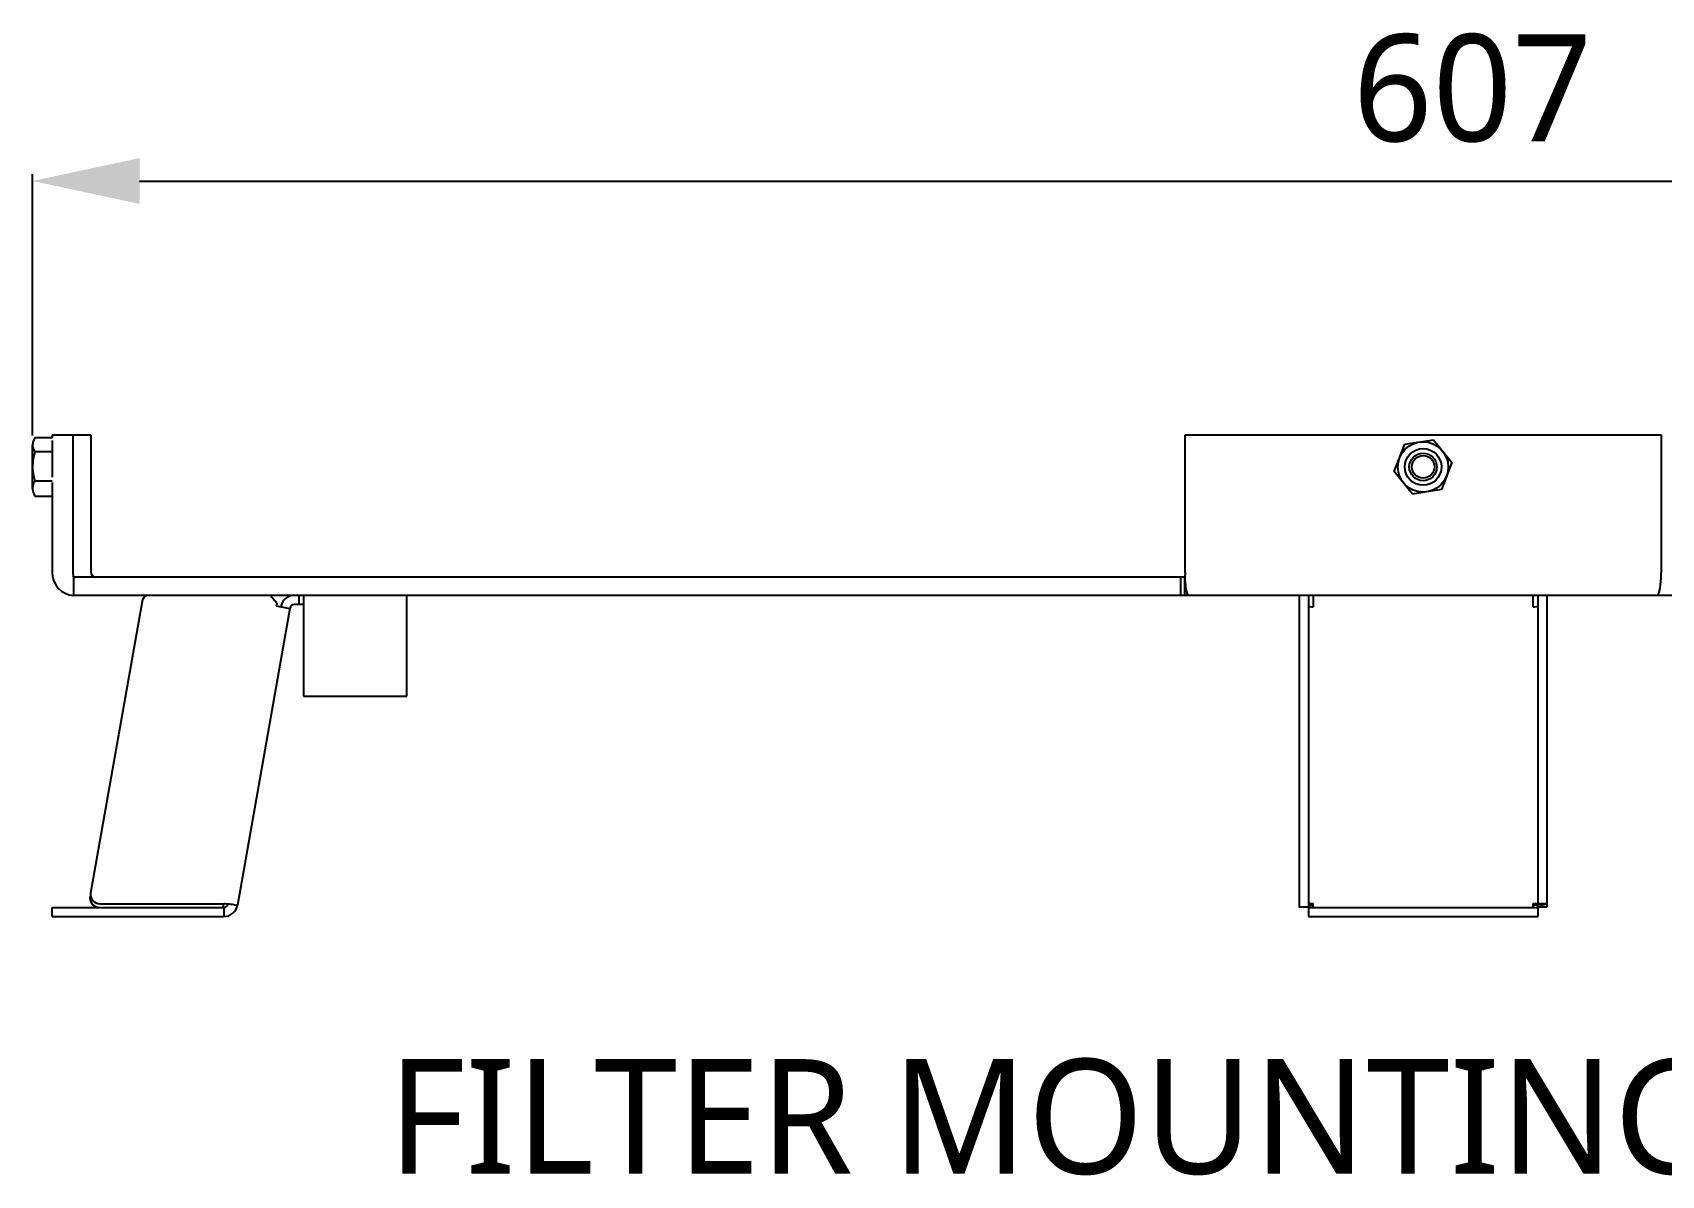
# Model space of a CAD drawing. Header units: millimetres. Extents: x 0 to 2800, y 0 to 1980.
# Drawn here: x 1792.6 to 2147.9, y 721.9 to 971 of the extents above; entities that cross this region are included whole.
import ezdxf

# ---------------------------------------------------------------- set-up
doc = ezdxf.new("R2010")
doc.units = ezdxf.units.MM
doc.header["$LTSCALE"] = 154
doc.header["$PDMODE"] = 3
doc.header["$PDSIZE"] = 8
doc.layers.get('0').update_dxf_attribs({"linetype": 'CONTINUOUS'})
doc.layers.get('Defpoints').update_dxf_attribs({"linetype": 'CONTINUOUS'})
doc.styles.get("Standard").update_dxf_attribs({"font": 'msyh.ttc'})
doc.dimstyles.new('DIMSTYLE_2', dxfattribs={"dimtxt": 23.333333, "dimasz": 23.333333, "dimexe": 1.5, "dimexo": 1, "dimgap": 0.875, "dimtad": 1, "dimdec": 0, "dimdsep": 46, "dimtxsty": 'Standard', "dimblk": '_FILLED', "dimblk1": '_FILLED', "dimblk2": '_FILLED', "dimcen": 0.09, "dimazin": 2, "dimtp": 0.01, "dimtm": 0.01, "dimtfac": 1, "dimtdec": 0, "dimtofl": 0, "dimtmove": 0, "dimatfit": 3, "dimldrblk": '_FILLED', "dimfxl": 1, "dimtolj": 1, "dimarcsym": 0})

# ---------------------------------------------------------------- blocks, each defined once
blk = doc.blocks.new('_FILLED')
at = {"color": 0, "linetype": 'ByBlock'}
blk.add_solid([(0, 0), (-1, 0.214), (-1, -0.214)], dxfattribs=at)
blk = doc.blocks.new('*D161')
at = {"color": 0, "linetype": 'Continuous', "lineweight": -2}
for p, q in [((1792.62, 883.12), (1792.62, 940.13)), ((1815.96, 938.63), (2375.3, 938.63)), ((2398.63, 882.82), (2398.63, 940.13))]:
    blk.add_line(p, q, dxfattribs=at)
at = {"layer": 'Defpoints', "color": 0}
for p in [(2398.63, 938.63), (1792.62, 882.12), (2398.63, 881.82)]:
    blk.add_point(p, dxfattribs=at)
at = {"color": 0, "linetype": 'ByBlock', "lineweight": -2, "xscale": 23.3333333333, "yscale": 23.3333333333, "zscale": 23.3333333333, "rotation": 180}
blk.add_blockref('_FILLED', (1792.62, 938.63), dxfattribs=at)
at = {"color": 0, "linetype": 'ByBlock', "lineweight": -2, "xscale": 23.3333333333, "yscale": 23.3333333333, "zscale": 23.3333333333}
blk.add_blockref('_FILLED', (2398.63, 938.63), dxfattribs=at)
at = {"color": 0, "insert": (2106.65, 970.62), "char_height": 23.333, "attachment_point": 2, "line_spacing_factor": 0.9}
blk.add_mtext('\\A1;607', dxfattribs=at)

msp = doc.modelspace()

# ---------------------------------------------------------------- linework, layer by layer
at = {"linetype": 'Continuous'}
for p, q in [((1792.62358, 871.61738), (1792.62358, 881.13986)), ((1793.11482, 882.64935), (1793.05705, 882.55258)), ((1796.87358, 882.64935), (1793.11482, 882.64935)), ((1796.87358, 883.30102), (1796.87358, 882.55253)), ((1796.87358, 883.30102), (1805.35529, 883.30102)), ((1796.87358, 882.04949), (1796.87358, 874.08173)), ((1801.41606, 883.30102), (1801.41606, 853.30102)), ((1805.35529, 883.30102), (1805.35529, 853.30102)), ((2043.95277, 853.30102), (2043.95277, 883.30102)), ((2043.95277, 883.30102), (2147.79439, 883.30102)), ((2089.59893, 875.32016), (2091.8868, 881.2446)), ((2091.8868, 881.2446), (2098.16145, 882.22546)), ((2098.16145, 882.22546), (2102.14823, 877.28189)), ((2147.79439, 883.30102), (2147.79439, 853.30102)), ((1793.11482, 879.63037), (1796.87358, 879.63037)), ((2093.58571, 870.37658), (2089.59893, 875.32016)), ((2102.14823, 877.28189), (2099.86036, 871.35745)), ((1792.62358, 870.80102), (1792.62358, 870.82348)), ((1793.11482, 873.28205), (1796.92579, 873.28205)), ((1796.87358, 872.89473), (1796.87358, 869.9527)), ((2099.86036, 871.35745), (2093.58571, 870.37658)), ((1793.11482, 869.9527), (1793.05694, 870.04945)), ((1793.11482, 869.9527), (1796.87358, 869.9527)), ((1796.87358, 869.9527), (1796.87358, 853.30102)), ((1801.59136, 848.30102), (1801.59136, 852.30102)), ((2043.83621, 852.30102), (1801.59136, 852.30102)), ((2042.96826, 852.30102), (2042.96826, 848.30102)), ((2043.83621, 852.30102), (2043.83621, 848.30102)), ((2390.1558, 848.30102), (1801.59136, 848.30102)), ((1816.48787, 846.94287), (1805.28742, 783.42192)), ((1848.72264, 845.47467), (1837.31524, 780.78008)), ((1845.87936, 846.62596), (1844.47382, 848.30102)), ((1845.87936, 846.62596), (1845.76822, 845.99562)), ((1845.76822, 845.99562), (1848.72264, 845.47467)), ((1851.70745, 846.30102), (1849.70745, 846.30102)), ((1850.70745, 848.30102), (1850.70745, 846.30102)), ((1851.70745, 848.30102), (1851.70745, 826.30102)), ((1874.221, 826.30102), (1874.221, 848.30102)), ((2068.87358, 848.30102), (2068.87358, 780.35026)), ((2070.87358, 848.30102), (2070.87358, 780.35026)), ((2071.87358, 848.30102), (2071.87358, 845.82197)), ((2119.87358, 845.82197), (2119.87358, 848.30102)), ((2120.87358, 848.30102), (2120.87358, 781.07463)), ((2122.87358, 848.30102), (2122.87358, 780.35026)), ((1851.70745, 826.30102), (1874.221, 826.30102)), ((1796.87811, 778.30102), (1796.87811, 780.30102)), ((1796.87811, 780.30102), (1834.36081, 780.30102)), ((1796.87811, 778.30102), (1834.36081, 778.30102)), ((1807.25703, 781.07463), (1834.3209, 781.07463)), ((1834.19317, 780.35026), (1834.3209, 781.07463)), ((1834.43397, 781.06379), (1834.3209, 781.07463)), ((1834.36081, 780.30102), (1834.36081, 778.30102)), ((1834.64242, 781.04386), (1834.43397, 781.06379)), ((1836.79518, 780.87178), (1837.31524, 780.78008)), ((2070.87358, 780.35026), (2068.87358, 780.35026)), ((2070.87358, 780.30102), (2120.87358, 780.30102)), ((2070.87358, 778.30102), (2120.87358, 778.30102)), ((2070.92358, 778.30102), (2070.92358, 780.30102)), ((2071.87358, 780.30102), (2071.87358, 781.12738)), ((2119.87358, 780.30102), (2119.87358, 781.12738)), ((2120.44021, 781.15794), (2120.61143, 781.11471)), ((2122.87358, 781.07463), (2120.87358, 781.07463)), ((2120.87358, 780.35026), (2120.87358, 780.87178)), ((2122.87358, 780.35026), (2120.87358, 780.35026)), ((2120.87358, 780.30102), (2120.87358, 778.30102)), ((2121.05102, 781.00371), (2121.57347, 780.87178))]:
    msp.add_line(p, q, dxfattribs=at)
for radius in [5.5, 4, 3, 2.4585]:
    msp.add_circle((2095.87358, 876.30102), radius, dxfattribs=at)
for centre, radius, start, end in [((1798.1826, 879.8579), 5.78572, 151.1530242, 152.2690805), ((1807.42437, 875.4845), 14.89803, 163.8422195, 166.7447231), ((1797.31095, 882.18169), 4.91088, 208.9353665, 211.3002828), ((1795.24406, 871.61695), 2.62048, 176.1250267, 183.9012837), ((1795.39548, 871.60443), 2.7724, 168.5665837, 176.0783086), ((1797.81171, 872.54911), 5.36668, 206.6010388, 207.7303477), ((1798.1826, 872.74415), 5.78572, 207.7309195, 208.8469758), ((1801.87358, 853.30102), 5, 180, 266.7689171), ((1806.47683, 853.30205), 5.06077, 180.0116413, 185.9098517), ((1806.5218, 853.30609), 5.10591, 185.9029007, 194.8211355), ((2072.48776, 853.30121), 28.53499, 180.000379, 181.0446524), ((2119.25932, 853.30121), 28.53507, 358.9553584, 359.9996212), ((1818.45749, 846.59557), 2, 121.4906312, 170), ((1849.70745, 845.30102), 3, 90, 170), ((1849.70745, 845.30102), 1, 90, 170), ((1807.12931, 782.35026), 2, 170, 262.9027306), ((1807.25703, 783.07463), 2, 170, 270), ((1834.36081, 781.30102), 1, 270, 340.9158431), ((1834.36081, 781.30102), 3, 270, 350), ((1837.20094, 791.94801), 11.08366, 266.8744527, 267.9019768), ((2071.80022, 795.96928), 15.18765, 266.494805, 267.3343749), ((2071.86943, 797.51344), 16.73336, 267.3435213, 270.0141946), ((2071.87407, 786.73869), 5.61131, 268.1551746, 269.9949928), ((2119.87349, 797.99266), 17.21258, 270.0002921, 270.6670384), ((2124.27592, 804.61856), 23.77211, 260.7145316, 261.1417536)]:
    msp.add_arc(centre, radius, start, end, dxfattribs=at)
for points in [[(1793.05746, 882.55253), (1792.81114, 882.12594), (1792.62358, 881.63246), (1792.62358, 881.13986)], [(1792.62358, 881.13986), (1792.62358, 880.86157), (1792.68126, 880.58061), (1792.77639, 880.31908)], [(1792.92324, 878.90047), (1792.73573, 878.10132), (1792.62358, 877.27706), (1792.62358, 876.45621)], [(1792.77639, 880.31908), (1792.84081, 880.14199), (1792.92204, 879.97067), (1793.01312, 879.8057)], [(1792.62358, 876.45621), (1792.62358, 875.75857), (1792.70377, 875.05839), (1792.84351, 874.37489)], [(1792.84351, 874.37489), (1792.91869, 874.00716), (1793.01068, 873.64265), (1793.11482, 873.28205)], [(1792.62965, 871.43952), (1792.66017, 870.99085), (1792.8118, 870.54817), (1793.01312, 870.14605)], [(1793.11482, 873.28205), (1792.92033, 872.92885), (1792.75769, 872.54928), (1792.6781, 872.154)], [(1835.85654, 780.9335), (1835.45155, 780.96704), (1835.04696, 781.00526), (1834.64242, 781.04386)], [(1836.59662, 780.88084), (1836.34966, 780.89414), (1836.10302, 780.91308), (1835.85654, 780.9335)]]:
    msp.add_open_spline(points, degree=3, dxfattribs=at)
for points, knots in [([(1805.35529, 853.30102), (1805.35529, 853.04643), (1805.56158, 852.51793), (1806.08829, 852.30102), (1806.3401, 852.30102)], [0, 0, 0, 0, 0.502748015, 1, 1, 1, 1]), ([(2044.38837, 848.96603), (2044.31873, 849.19653), (2044.04878, 850.45241), (2043.97649, 851.74019), (2043.95752, 852.78097)], [0, 0, 0, 0, 0.18786153, 1, 1, 1, 1]), ([(2147.35879, 848.96603), (2147.42843, 849.19653), (2147.69838, 850.45241), (2147.77067, 851.74019), (2147.78964, 852.78098)], [0, 0, 0, 0, 0.187861729, 1, 1, 1, 1]), ([(2044.82102, 848.30102), (2044.78086, 848.30102), (2044.5193, 848.4328), (2044.45585, 848.74271), (2044.38837, 848.96603)], [0, 0, 0, 0, 0.146853639, 1, 1, 1, 1]), ([(2070.87358, 845.99562), (2070.87358, 845.88975), (2071.38793, 845.86534), (2071.63727, 845.82197), (2071.87358, 845.82197)], [0, 0, 0, 0, 0.309397018, 1, 1, 1, 1]), ([(2119.87358, 845.82197), (2120.10989, 845.82197), (2120.35924, 845.86534), (2120.87358, 845.88975), (2120.87358, 845.99562)], [0, 0, 0, 0, 0.690619076, 1, 1, 1, 1]), ([(2146.92614, 848.30102), (2146.9663, 848.30102), (2147.22786, 848.4328), (2147.29131, 848.74271), (2147.35879, 848.96603)], [0, 0, 0, 0, 0.14685345, 1, 1, 1, 1]), ([(2070.87358, 781.30102), (2070.87358, 781.21542), (2071.28669, 781.17211), (2071.49642, 781.13663), (2071.69343, 781.13028)], [0, 0, 0, 0, 0.302782675, 1, 1, 1, 1]), ([(2119.87358, 781.12738), (2120.00954, 781.12738), (2120.17782, 781.12455), (2120.34461, 781.15293), (2120.37469, 781.16354)], [0, 0, 0, 0, 0.809944428, 1, 1, 1, 1]), ([(2121.57347, 780.87178), (2121.45865, 780.85807), (2120.96024, 780.80744), (2120.45912, 780.78573), (2120.07388, 780.78125)], [0, 0, 0, 0, 0.230858937, 1, 1, 1, 1]), ([(2120.61525, 781.12999), (2120.63611, 781.12672), (2120.67521, 781.1206), (2120.71428, 781.11437), (2120.73249, 781.11137)], [0, 0, 0, 0, 0.533652908, 1, 1, 1, 1]), ([(2121.57347, 780.87178), (2121.67871, 780.87439), (2122.02182, 780.88798), (2122.36616, 780.91308), (2122.60025, 780.95793)], [0, 0, 0, 0, 0.306357735, 1, 1, 1, 1])]:
    msp.add_open_spline(points, degree=3, knots=knots, dxfattribs=at)

# ---------------------------------------------------------------- texts
at = {"insert": (1870.09664, 747.21844), "char_height": 25, "width": 576.0551686, "attachment_point": 1}
msp.add_mtext('FILTER MOUNTING STAND', dxfattribs=at)

# ---------------------------------------------------------------- dimensions: what is measured, and where the dimension line sits
at = {"linetype": 'Continuous'}
dim = msp.add_linear_dim(base=(2398.63234, 938.63465), p1=(1792.62358, 882.12288), p2=(2398.63234, 881.816), text='607', dimstyle='DIMSTYLE_2', dxfattribs=at)
dim.commit()
dim.dimension.update_dxf_attribs({"geometry": '*D161', "text_midpoint": (2106.65186, 938.63465), "dimtype": 160})

doc.saveas('drawing.dxf')
